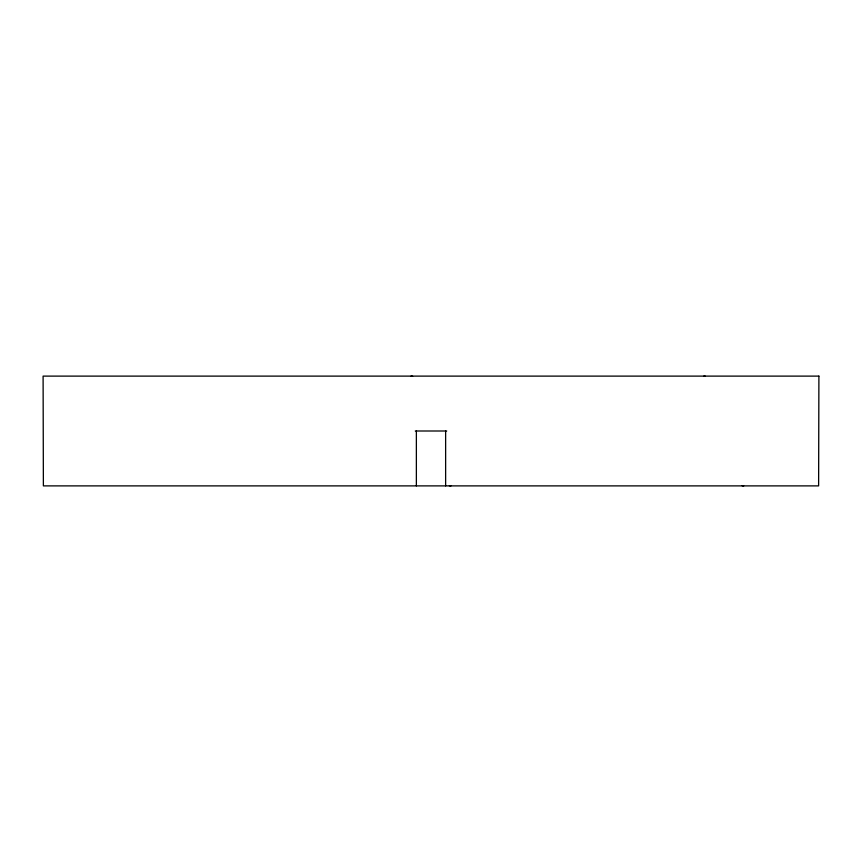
<?xml version="1.0" encoding="UTF-8"?>
<svg xmlns="http://www.w3.org/2000/svg" width="862" height="862" viewBox="0 0 862 862"><rect width="100%" height="100%" fill="white"/><g stroke="black" fill="none" stroke-linecap="round" stroke-linejoin="round"><path stroke-width="1.29" d="M415.29 431L446.71 431M705.396 376.252L703.823 376.112M412.639 376.252L411.066 376.112M742.15 485.748L743.723 485.888M449.393 485.748L450.966 485.888M445.632 431L445.632 485.888M416.368 431L416.368 485.888M818.9 376.112L43.1 376.112L43.38 485.888L818.62 485.888L818.9 376.112"/></g></svg>
